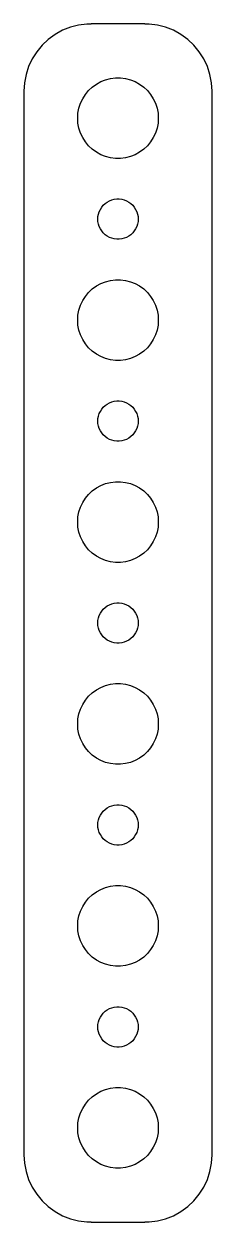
# Model space of a CAD drawing. Extents: x -7 to 7, y -44.5 to 44.5.
import ezdxf

# ---------------------------------------------------------------- set-up
doc = ezdxf.new("R2010")
doc.units = 0
doc.layers.get('0').update_dxf_attribs({"linetype": 'CONTINUOUS'})

msp = doc.modelspace()

# ---------------------------------------------------------------- linework, layer by layer
for points in [[(2, -44.4901), (2.31395, -44.4901), (2.93691, -44.4114), (3.54508, -44.2553), (4.1289, -44.0241), (4.67913, -43.7216), (5.18712, -43.3526), (5.64484, -42.9227), (6.04508, -42.4389), (6.38153, -41.9088), (6.64888, -41.3406), (6.84292, -40.7434), (6.96057, -40.1267), (7, -39.5), (7, 39.5), (6.96057, 40.1267), (6.84292, 40.7434), (6.64888, 41.3406), (6.38153, 41.9088), (6.04508, 42.4389), (5.64484, 42.9227), (5.18712, 43.3526), (4.67913, 43.7216), (4.1289, 44.0241), (3.54508, 44.2553), (2.93691, 44.4114), (2.31395, 44.4901), (2, 44.4901), (2, 44.497), (-2, 44.497), (-2, 44.4901), (-2.31395, 44.4901), (-2.93691, 44.4114), (-3.54508, 44.2553), (-4.1289, 44.0241), (-4.67913, 43.7216), (-5.18712, 43.3526), (-5.64484, 42.9227), (-6.04508, 42.4389), (-6.38153, 41.9088), (-6.64888, 41.3406), (-6.84292, 40.7434), (-6.96057, 40.1267), (-7, 39.5), (-7, -39.5), (-6.96057, -40.1267), (-6.84292, -40.7434), (-6.64888, -41.3406), (-6.38153, -41.9088), (-6.04508, -42.4389), (-5.64484, -42.9227), (-5.18712, -43.3526), (-4.67913, -43.7216), (-4.1289, -44.0241), (-3.54508, -44.2553), (-2.93691, -44.4114), (-2.31395, -44.4901), (-2, -44.4901), (-2, -44.497), (2, -44.497)], [(-0.188372, 34.5059), (-0.562144, 34.5531), (-0.927051, 34.6468), (-1.27734, 34.7855), (-1.60748, 34.967), (-1.91227, 35.1885), (-2.18691, 35.4464), (-2.42705, 35.7366), (-2.62892, 36.0547), (-2.78933, 36.3956), (-2.90575, 36.7539), (-2.97634, 37.124), (-3, 37.5), (-2.97634, 37.876), (-2.90575, 38.2461), (-2.78933, 38.6044), (-2.62892, 38.9453), (-2.42705, 39.2634), (-2.18691, 39.5536), (-1.91227, 39.8115), (-1.60748, 40.033), (-1.27734, 40.2145), (-0.927051, 40.3532), (-0.562144, 40.4469), (-0.188372, 40.4941), (0.188372, 40.4941), (0.562144, 40.4469), (0.927051, 40.3532), (1.27734, 40.2145), (1.60748, 40.033), (1.91227, 39.8115), (2.18691, 39.5536), (2.42705, 39.2634), (2.62892, 38.9453), (2.78933, 38.6044), (2.90575, 38.2461), (2.97634, 37.876), (3, 37.5), (2.97634, 37.124), (2.90575, 36.7539), (2.78933, 36.3956), (2.62892, 36.0547), (2.42705, 35.7366), (2.18691, 35.4464), (1.91227, 35.1885), (1.60748, 34.967), (1.27734, 34.7855), (0.927051, 34.6468), (0.562144, 34.5531), (0.188372, 34.5059)], [(-0.094186, 28.503), (-0.281072, 28.5266), (-0.463525, 28.5734), (-0.638669, 28.6428), (-0.80374, 28.7335), (-0.956136, 28.8442), (-1.09345, 28.9732), (-1.21353, 29.1183), (-1.31446, 29.2774), (-1.39466, 29.4478), (-1.45287, 29.627), (-1.48817, 29.812), (-1.5, 30), (-1.48817, 30.188), (-1.45287, 30.373), (-1.39466, 30.5522), (-1.31446, 30.7226), (-1.21353, 30.8817), (-1.09345, 31.0268), (-0.956136, 31.1558), (-0.80374, 31.2665), (-0.638669, 31.3572), (-0.463525, 31.4266), (-0.281072, 31.4734), (-0.094186, 31.497), (0.094186, 31.497), (0.281072, 31.4734), (0.463525, 31.4266), (0.638669, 31.3572), (0.80374, 31.2665), (0.956136, 31.1558), (1.09345, 31.0268), (1.21353, 30.8817), (1.31446, 30.7226), (1.39466, 30.5522), (1.45287, 30.373), (1.48817, 30.188), (1.5, 30), (1.48817, 29.812), (1.45287, 29.627), (1.39466, 29.4478), (1.31446, 29.2774), (1.21353, 29.1183), (1.09345, 28.9732), (0.956136, 28.8442), (0.80374, 28.7335), (0.638669, 28.6428), (0.463525, 28.5734), (0.281072, 28.5266), (0.094186, 28.503)], [(-0.188372, 19.5059), (-0.562144, 19.5531), (-0.927051, 19.6468), (-1.27734, 19.7855), (-1.60748, 19.967), (-1.91227, 20.1885), (-2.18691, 20.4464), (-2.42705, 20.7366), (-2.62892, 21.0547), (-2.78933, 21.3956), (-2.90575, 21.7539), (-2.97634, 22.124), (-3, 22.5), (-2.97634, 22.876), (-2.90575, 23.2461), (-2.78933, 23.6044), (-2.62892, 23.9453), (-2.42705, 24.2634), (-2.18691, 24.5536), (-1.91227, 24.8115), (-1.60748, 25.033), (-1.27734, 25.2145), (-0.927051, 25.3532), (-0.562144, 25.4469), (-0.188372, 25.4941), (0.188372, 25.4941), (0.562144, 25.4469), (0.927051, 25.3532), (1.27734, 25.2145), (1.60748, 25.033), (1.91227, 24.8115), (2.18691, 24.5536), (2.42705, 24.2634), (2.62892, 23.9453), (2.78933, 23.6044), (2.90575, 23.2461), (2.97634, 22.876), (3, 22.5), (2.97634, 22.124), (2.90575, 21.7539), (2.78933, 21.3956), (2.62892, 21.0547), (2.42705, 20.7366), (2.18691, 20.4464), (1.91227, 20.1885), (1.60748, 19.967), (1.27734, 19.7855), (0.927051, 19.6468), (0.562144, 19.5531), (0.188372, 19.5059)], [(-0.094186, 13.503), (-0.281072, 13.5266), (-0.463525, 13.5734), (-0.638669, 13.6428), (-0.80374, 13.7335), (-0.956136, 13.8442), (-1.09345, 13.9732), (-1.21353, 14.1183), (-1.31446, 14.2774), (-1.39466, 14.4478), (-1.45287, 14.627), (-1.48817, 14.812), (-1.5, 15), (-1.48817, 15.188), (-1.45287, 15.373), (-1.39466, 15.5522), (-1.31446, 15.7226), (-1.21353, 15.8817), (-1.09345, 16.0268), (-0.956136, 16.1558), (-0.80374, 16.2665), (-0.638669, 16.3572), (-0.463525, 16.4266), (-0.281072, 16.4734), (-0.094186, 16.497), (0.094186, 16.497), (0.281072, 16.4734), (0.463525, 16.4266), (0.638669, 16.3572), (0.80374, 16.2665), (0.956136, 16.1558), (1.09345, 16.0268), (1.21353, 15.8817), (1.31446, 15.7226), (1.39466, 15.5522), (1.45287, 15.373), (1.48817, 15.188), (1.5, 15), (1.48817, 14.812), (1.45287, 14.627), (1.39466, 14.4478), (1.31446, 14.2774), (1.21353, 14.1183), (1.09345, 13.9732), (0.956136, 13.8442), (0.80374, 13.7335), (0.638669, 13.6428), (0.463525, 13.5734), (0.281072, 13.5266), (0.094186, 13.503)], [(-0.188372, 4.50592), (-0.562144, 4.55314), (-0.927051, 4.64683), (-1.27734, 4.78552), (-1.60748, 4.96702), (-1.91227, 5.18846), (-2.18691, 5.44636), (-2.42705, 5.73664), (-2.62892, 6.05474), (-2.78933, 6.39563), (-2.90575, 6.75393), (-2.97634, 7.124), (-3, 7.5), (-2.97634, 7.876), (-2.90575, 8.24607), (-2.78933, 8.60437), (-2.62892, 8.94526), (-2.42705, 9.26336), (-2.18691, 9.55364), (-1.91227, 9.81154), (-1.60748, 10.033), (-1.27734, 10.2145), (-0.927051, 10.3532), (-0.562144, 10.4469), (-0.188372, 10.4941), (0.188372, 10.4941), (0.562144, 10.4469), (0.927051, 10.3532), (1.27734, 10.2145), (1.60748, 10.033), (1.91227, 9.81154), (2.18691, 9.55364), (2.42705, 9.26336), (2.62892, 8.94526), (2.78933, 8.60437), (2.90575, 8.24607), (2.97634, 7.876), (3, 7.5), (2.97634, 7.124), (2.90575, 6.75393), (2.78933, 6.39563), (2.62892, 6.05474), (2.42705, 5.73664), (2.18691, 5.44636), (1.91227, 5.18846), (1.60748, 4.96702), (1.27734, 4.78552), (0.927051, 4.64683), (0.562144, 4.55314), (0.188372, 4.50592)], [(-0.094186, -1.49704), (-0.281072, -1.47343), (-0.463525, -1.42658), (-0.638669, -1.35724), (-0.80374, -1.26649), (-0.956136, -1.15577), (-1.09345, -1.02682), (-1.21353, -0.881678), (-1.31446, -0.722631), (-1.39466, -0.552187), (-1.45287, -0.373035), (-1.48817, -0.188), (-1.5, 0), (-1.48817, 0.188), (-1.45287, 0.373035), (-1.39466, 0.552187), (-1.31446, 0.722631), (-1.21353, 0.881678), (-1.09345, 1.02682), (-0.956136, 1.15577), (-0.80374, 1.26649), (-0.638669, 1.35724), (-0.463525, 1.42658), (-0.281072, 1.47343), (-0.094186, 1.49704), (0.094186, 1.49704), (0.281072, 1.47343), (0.463525, 1.42658), (0.638669, 1.35724), (0.80374, 1.26649), (0.956136, 1.15577), (1.09345, 1.02682), (1.21353, 0.881678), (1.31446, 0.722631), (1.39466, 0.552187), (1.45287, 0.373035), (1.48817, 0.188), (1.5, 0), (1.48817, -0.188), (1.45287, -0.373035), (1.39466, -0.552187), (1.31446, -0.722631), (1.21353, -0.881678), (1.09345, -1.02682), (0.956136, -1.15577), (0.80374, -1.26649), (0.638669, -1.35724), (0.463525, -1.42658), (0.281072, -1.47343), (0.094186, -1.49704)], [(-0.188372, -10.4941), (-0.562144, -10.4469), (-0.927051, -10.3532), (-1.27734, -10.2145), (-1.60748, -10.033), (-1.91227, -9.81154), (-2.18691, -9.55364), (-2.42705, -9.26336), (-2.62892, -8.94526), (-2.78933, -8.60437), (-2.90575, -8.24607), (-2.97634, -7.876), (-3, -7.5), (-2.97634, -7.124), (-2.90575, -6.75393), (-2.78933, -6.39563), (-2.62892, -6.05474), (-2.42705, -5.73664), (-2.18691, -5.44636), (-1.91227, -5.18846), (-1.60748, -4.96702), (-1.27734, -4.78552), (-0.927051, -4.64683), (-0.562144, -4.55314), (-0.188372, -4.50592), (0.188372, -4.50592), (0.562144, -4.55314), (0.927051, -4.64683), (1.27734, -4.78552), (1.60748, -4.96702), (1.91227, -5.18846), (2.18691, -5.44636), (2.42705, -5.73664), (2.62892, -6.05474), (2.78933, -6.39563), (2.90575, -6.75393), (2.97634, -7.124), (3, -7.5), (2.97634, -7.876), (2.90575, -8.24607), (2.78933, -8.60437), (2.62892, -8.94526), (2.42705, -9.26336), (2.18691, -9.55364), (1.91227, -9.81154), (1.60748, -10.033), (1.27734, -10.2145), (0.927051, -10.3532), (0.562144, -10.4469), (0.188372, -10.4941)], [(-0.094186, -16.497), (-0.281072, -16.4734), (-0.463525, -16.4266), (-0.638669, -16.3572), (-0.80374, -16.2665), (-0.956136, -16.1558), (-1.09345, -16.0268), (-1.21353, -15.8817), (-1.31446, -15.7226), (-1.39466, -15.5522), (-1.45287, -15.373), (-1.48817, -15.188), (-1.5, -15), (-1.48817, -14.812), (-1.45287, -14.627), (-1.39466, -14.4478), (-1.31446, -14.2774), (-1.21353, -14.1183), (-1.09345, -13.9732), (-0.956136, -13.8442), (-0.80374, -13.7335), (-0.638669, -13.6428), (-0.463525, -13.5734), (-0.281072, -13.5266), (-0.094186, -13.503), (0.094186, -13.503), (0.281072, -13.5266), (0.463525, -13.5734), (0.638669, -13.6428), (0.80374, -13.7335), (0.956136, -13.8442), (1.09345, -13.9732), (1.21353, -14.1183), (1.31446, -14.2774), (1.39466, -14.4478), (1.45287, -14.627), (1.48817, -14.812), (1.5, -15), (1.48817, -15.188), (1.45287, -15.373), (1.39466, -15.5522), (1.31446, -15.7226), (1.21353, -15.8817), (1.09345, -16.0268), (0.956136, -16.1558), (0.80374, -16.2665), (0.638669, -16.3572), (0.463525, -16.4266), (0.281072, -16.4734), (0.094186, -16.497)], [(-0.188372, -25.4941), (-0.562144, -25.4469), (-0.927051, -25.3532), (-1.27734, -25.2145), (-1.60748, -25.033), (-1.91227, -24.8115), (-2.18691, -24.5536), (-2.42705, -24.2634), (-2.62892, -23.9453), (-2.78933, -23.6044), (-2.90575, -23.2461), (-2.97634, -22.876), (-3, -22.5), (-2.97634, -22.124), (-2.90575, -21.7539), (-2.78933, -21.3956), (-2.62892, -21.0547), (-2.42705, -20.7366), (-2.18691, -20.4464), (-1.91227, -20.1885), (-1.60748, -19.967), (-1.27734, -19.7855), (-0.927051, -19.6468), (-0.562144, -19.5531), (-0.188372, -19.5059), (0.188372, -19.5059), (0.562144, -19.5531), (0.927051, -19.6468), (1.27734, -19.7855), (1.60748, -19.967), (1.91227, -20.1885), (2.18691, -20.4464), (2.42705, -20.7366), (2.62892, -21.0547), (2.78933, -21.3956), (2.90575, -21.7539), (2.97634, -22.124), (3, -22.5), (2.97634, -22.876), (2.90575, -23.2461), (2.78933, -23.6044), (2.62892, -23.9453), (2.42705, -24.2634), (2.18691, -24.5536), (1.91227, -24.8115), (1.60748, -25.033), (1.27734, -25.2145), (0.927051, -25.3532), (0.562144, -25.4469), (0.188372, -25.4941)], [(-0.094186, -31.497), (-0.281072, -31.4734), (-0.463525, -31.4266), (-0.638669, -31.3572), (-0.80374, -31.2665), (-0.956136, -31.1558), (-1.09345, -31.0268), (-1.21353, -30.8817), (-1.31446, -30.7226), (-1.39466, -30.5522), (-1.45287, -30.373), (-1.48817, -30.188), (-1.5, -30), (-1.48817, -29.812), (-1.45287, -29.627), (-1.39466, -29.4478), (-1.31446, -29.2774), (-1.21353, -29.1183), (-1.09345, -28.9732), (-0.956136, -28.8442), (-0.80374, -28.7335), (-0.638669, -28.6428), (-0.463525, -28.5734), (-0.281072, -28.5266), (-0.094186, -28.503), (0.094186, -28.503), (0.281072, -28.5266), (0.463525, -28.5734), (0.638669, -28.6428), (0.80374, -28.7335), (0.956136, -28.8442), (1.09345, -28.9732), (1.21353, -29.1183), (1.31446, -29.2774), (1.39466, -29.4478), (1.45287, -29.627), (1.48817, -29.812), (1.5, -30), (1.48817, -30.188), (1.45287, -30.373), (1.39466, -30.5522), (1.31446, -30.7226), (1.21353, -30.8817), (1.09345, -31.0268), (0.956136, -31.1558), (0.80374, -31.2665), (0.638669, -31.3572), (0.463525, -31.4266), (0.281072, -31.4734), (0.094186, -31.497)], [(-0.188372, -40.4941), (-0.562144, -40.4469), (-0.927051, -40.3532), (-1.27734, -40.2145), (-1.60748, -40.033), (-1.91227, -39.8115), (-2.18691, -39.5536), (-2.42705, -39.2634), (-2.62892, -38.9453), (-2.78933, -38.6044), (-2.90575, -38.2461), (-2.97634, -37.876), (-3, -37.5), (-2.97634, -37.124), (-2.90575, -36.7539), (-2.78933, -36.3956), (-2.62892, -36.0547), (-2.42705, -35.7366), (-2.18691, -35.4464), (-1.91227, -35.1885), (-1.60748, -34.967), (-1.27734, -34.7855), (-0.927051, -34.6468), (-0.562144, -34.5531), (-0.188372, -34.5059), (0.188372, -34.5059), (0.562144, -34.5531), (0.927051, -34.6468), (1.27734, -34.7855), (1.60748, -34.967), (1.91227, -35.1885), (2.18691, -35.4464), (2.42705, -35.7366), (2.62892, -36.0547), (2.78933, -36.3956), (2.90575, -36.7539), (2.97634, -37.124), (3, -37.5), (2.97634, -37.876), (2.90575, -38.2461), (2.78933, -38.6044), (2.62892, -38.9453), (2.42705, -39.2634), (2.18691, -39.5536), (1.91227, -39.8115), (1.60748, -40.033), (1.27734, -40.2145), (0.927051, -40.3532), (0.562144, -40.4469), (0.188372, -40.4941)]]:
    msp.add_lwpolyline(points, close=True)

doc.saveas('drawing.dxf')
